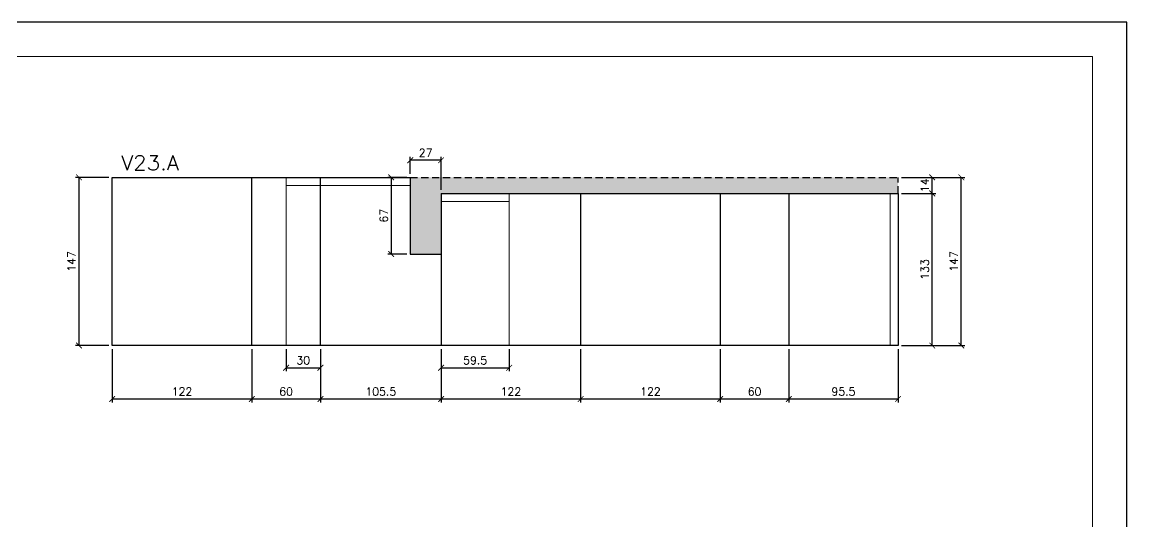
# Model space of a CAD drawing. Extents: x -23436 to 4767, y -4638 to 9755.
# Drawn here: x -18572 to -17606, y -1054 to -618 of the extents above; entities that cross this region are included whole.
import ezdxf

# ---------------------------------------------------------------- set-up
doc = ezdxf.new("R2010")
doc.units = 0
doc.header["$PDMODE"] = 2
doc.header["$PDSIZE"] = 10
doc.linetypes.add('HIDDEN', pattern=[9.525, 6.35, -3.175])
doc.layers.get('0').update_dxf_attribs({"lineweight": 13})
doc.layers.get('Defpoints').update_dxf_attribs({"lineweight": 13})
for name, color, linetype in [('Concreto', 250, 'HIDDEN'), ('Cota', 4, 'Continuous'), ('Painéis', 200, 'Continuous')]:
    doc.layers.add(name, color=color, linetype=linetype)
for name, color, linetype, lineweight in [('FOLHA MB', 7, 'Continuous', 13), ('Sarr 2.2x7', 40, 'Continuous', 9), ('Texto Seção', 7, 'Continuous', 15)]:
    doc.layers.add(name, color=color, linetype=linetype, lineweight=lineweight)
doc.layers.add('Laje_Perimetro', color=7, linetype='Continuous', plot=False)
doc.styles.add('REGUA-120', font='ROMANS.shx', dxfattribs={"height": 15})
doc.styles.add('ROMANS', font='romans.shx')
doc.dimstyles.new('Cota Paínel', dxfattribs={"dimtxt": 7, "dimasz": 5, "dimexe": 3, "dimexo": 3, "dimgap": 3, "dimtad": 1, "dimdec": 1, "dimzin": 12, "dimdsep": 46, "dimtxsty": 'ROMANS', "dimblk": 'ARCHTICK', "dimcen": 0, "dimclrd": 4, "dimclre": 4, "dimclrt": 1, "dimadec": 1, "dimazin": 3, "dimtfac": 1, "dimtdec": 1, "dimtmove": 0, "dimatfit": 3, "dimldrblk": 'OBLIQUE', "dimfxl": 1, "dimtolj": 1, "dimtzin": 12, "dimarcsym": 0})

# ---------------------------------------------------------------- blocks, each defined once
blk = doc.blocks.new('A$C169d8357')
at = {"layer": 'FOLHA MB', "color": 1}
for points in [[(0, 1199.94), (0, 149.94), (1485.02, 149.94), (1485.02, 1199.94)], [(70, 1169.94), (70, 179.94), (1455.02, 179.94), (1455.02, 1169.94)]]:
    blk.add_lwpolyline(points, close=True, dxfattribs=at)
blk = doc.blocks.new('_ArchTick')
at = {"color": 0, "linetype": 'ByBlock', "const_width": 0.15}
blk.add_lwpolyline([(-0.5, -0.5), (0.5, 0.5)], dxfattribs=at)
blk = doc.blocks.new('*D1177')
at = {"layer": 'Cota', "color": 4, "lineweight": -2, "transparency": 16777216}
for p, q in [((-18493.44, -903.38), (-18493.44, -950.06)), ((-18371.44, -903.38), (-18371.44, -950.06)), ((-18493.44, -947.06), (-18371.44, -947.06))]:
    blk.add_line(p, q, dxfattribs=at)
at = {"layer": 'Defpoints', "color": 0, "transparency": 16777216}
for p in [(-18493.44, -900.38), (-18371.44, -900.38), (-18371.44, -947.06)]:
    blk.add_point(p, dxfattribs=at)
at = {"layer": 'Cota', "color": 4, "lineweight": -2, "transparency": 16777216, "xscale": 5, "yscale": 5, "zscale": 5, "rotation": 180}
blk.add_blockref('_ArchTick', (-18493.44, -947.06), dxfattribs=at)
at = {"layer": 'Cota', "color": 4, "lineweight": -2, "transparency": 16777216, "xscale": 5, "yscale": 5, "zscale": 5}
blk.add_blockref('_ArchTick', (-18371.44, -947.06), dxfattribs=at)
at = {"layer": 'Cota', "color": 1, "transparency": 16777216, "insert": (-18432.44, -940.56), "char_height": 7, "attachment_point": 5, "style": 'ROMANS'}
blk.add_mtext('\\A1;122', dxfattribs=at)
blk = doc.blocks.new('_OBLIQUE')
at = {"color": 0, "linetype": 'ByBlock', "lineweight": -2}
for p, q in [((0, 0), (-1, 0)), ((-0.5, -0.5), (0.5, 0.5))]:
    blk.add_line(p, q, dxfattribs=at)
blk = doc.blocks.new('*D1178')
at = {"layer": 'Cota', "color": 4, "lineweight": -2, "transparency": 16777216}
for p, q in [((-18371.44, -903.38), (-18371.44, -950.06)), ((-18311.44, -903.38), (-18311.44, -950.06)), ((-18371.44, -947.06), (-18311.44, -947.06))]:
    blk.add_line(p, q, dxfattribs=at)
at = {"layer": 'Defpoints', "color": 0, "transparency": 16777216}
for p in [(-18371.44, -900.38), (-18311.44, -900.38), (-18311.44, -947.06)]:
    blk.add_point(p, dxfattribs=at)
at = {"layer": 'Cota', "color": 4, "lineweight": -2, "transparency": 16777216, "xscale": 5, "yscale": 5, "zscale": 5, "rotation": 180}
blk.add_blockref('_ArchTick', (-18371.44, -947.06), dxfattribs=at)
at = {"layer": 'Cota', "color": 4, "lineweight": -2, "transparency": 16777216, "xscale": 5, "yscale": 5, "zscale": 5}
blk.add_blockref('_ArchTick', (-18311.44, -947.06), dxfattribs=at)
at = {"layer": 'Cota', "color": 1, "transparency": 16777216, "insert": (-18341.44, -940.56), "char_height": 7, "attachment_point": 5, "style": 'ROMANS'}
blk.add_mtext('\\A1;60', dxfattribs=at)
blk = doc.blocks.new('*D1179')
at = {"layer": 'Cota', "color": 4, "lineweight": -2, "transparency": 16777216}
for p, q in [((-18311.44, -903.38), (-18311.44, -950.06)), ((-18205.94, -903.38), (-18205.94, -950.06)), ((-18311.44, -947.06), (-18205.94, -947.06))]:
    blk.add_line(p, q, dxfattribs=at)
at = {"layer": 'Defpoints', "color": 0, "transparency": 16777216}
for p in [(-18311.44, -900.38), (-18205.94, -900.38), (-18205.94, -947.06)]:
    blk.add_point(p, dxfattribs=at)
at = {"layer": 'Cota', "color": 4, "lineweight": -2, "transparency": 16777216, "xscale": 5, "yscale": 5, "zscale": 5, "rotation": 180}
blk.add_blockref('_ArchTick', (-18311.44, -947.06), dxfattribs=at)
at = {"layer": 'Cota', "color": 4, "lineweight": -2, "transparency": 16777216, "xscale": 5, "yscale": 5, "zscale": 5}
blk.add_blockref('_ArchTick', (-18205.94, -947.06), dxfattribs=at)
at = {"layer": 'Cota', "color": 1, "transparency": 16777216, "insert": (-18258.69, -940.56), "char_height": 7, "attachment_point": 5, "style": 'ROMANS'}
blk.add_mtext('\\A1;105.5', dxfattribs=at)
blk = doc.blocks.new('*D1180')
at = {"layer": 'Cota', "color": 4, "lineweight": -2, "transparency": 16777216}
for p, q in [((-18205.94, -903.38), (-18205.94, -950.06)), ((-18083.94, -903.38), (-18083.94, -950.06)), ((-18205.94, -947.06), (-18083.94, -947.06))]:
    blk.add_line(p, q, dxfattribs=at)
at = {"layer": 'Defpoints', "color": 0, "transparency": 16777216}
for p in [(-18205.94, -900.38), (-18083.94, -900.38), (-18083.94, -947.06)]:
    blk.add_point(p, dxfattribs=at)
at = {"layer": 'Cota', "color": 4, "lineweight": -2, "transparency": 16777216, "xscale": 5, "yscale": 5, "zscale": 5, "rotation": 180}
blk.add_blockref('_ArchTick', (-18205.94, -947.06), dxfattribs=at)
at = {"layer": 'Cota', "color": 4, "lineweight": -2, "transparency": 16777216, "xscale": 5, "yscale": 5, "zscale": 5}
blk.add_blockref('_ArchTick', (-18083.94, -947.06), dxfattribs=at)
at = {"layer": 'Cota', "color": 1, "transparency": 16777216, "insert": (-18144.94, -940.56), "char_height": 7, "attachment_point": 5, "style": 'ROMANS'}
blk.add_mtext('\\A1;122', dxfattribs=at)
blk = doc.blocks.new('*D1181')
at = {"layer": 'Cota', "color": 4, "lineweight": -2, "transparency": 16777216}
for p, q in [((-18083.94, -903.38), (-18083.94, -950.06)), ((-17961.94, -903.38), (-17961.94, -950.06)), ((-18083.94, -947.06), (-17961.94, -947.06))]:
    blk.add_line(p, q, dxfattribs=at)
at = {"layer": 'Defpoints', "color": 0, "transparency": 16777216}
for p in [(-18083.94, -900.38), (-17961.94, -900.38), (-17961.94, -947.06)]:
    blk.add_point(p, dxfattribs=at)
at = {"layer": 'Cota', "color": 4, "lineweight": -2, "transparency": 16777216, "xscale": 5, "yscale": 5, "zscale": 5, "rotation": 180}
blk.add_blockref('_ArchTick', (-18083.94, -947.06), dxfattribs=at)
at = {"layer": 'Cota', "color": 4, "lineweight": -2, "transparency": 16777216, "xscale": 5, "yscale": 5, "zscale": 5}
blk.add_blockref('_ArchTick', (-17961.94, -947.06), dxfattribs=at)
at = {"layer": 'Cota', "color": 1, "transparency": 16777216, "insert": (-18022.94, -940.56), "char_height": 7, "attachment_point": 5, "style": 'ROMANS'}
blk.add_mtext('\\A1;122', dxfattribs=at)
blk = doc.blocks.new('*D1182')
at = {"layer": 'Cota', "color": 4, "lineweight": -2, "transparency": 16777216}
for p, q in [((-17961.94, -903.38), (-17961.94, -950.06)), ((-17901.94, -903.38), (-17901.94, -950.06)), ((-17961.94, -947.06), (-17901.94, -947.06))]:
    blk.add_line(p, q, dxfattribs=at)
at = {"layer": 'Defpoints', "color": 0, "transparency": 16777216}
for p in [(-17961.94, -900.38), (-17901.94, -900.38), (-17901.94, -947.06)]:
    blk.add_point(p, dxfattribs=at)
at = {"layer": 'Cota', "color": 4, "lineweight": -2, "transparency": 16777216, "xscale": 5, "yscale": 5, "zscale": 5, "rotation": 180}
blk.add_blockref('_ArchTick', (-17961.94, -947.06), dxfattribs=at)
at = {"layer": 'Cota', "color": 4, "lineweight": -2, "transparency": 16777216, "xscale": 5, "yscale": 5, "zscale": 5}
blk.add_blockref('_ArchTick', (-17901.94, -947.06), dxfattribs=at)
at = {"layer": 'Cota', "color": 1, "transparency": 16777216, "insert": (-17931.94, -940.56), "char_height": 7, "attachment_point": 5, "style": 'ROMANS'}
blk.add_mtext('\\A1;60', dxfattribs=at)
blk = doc.blocks.new('*D1183')
at = {"layer": 'Cota', "color": 4, "lineweight": -2, "transparency": 16777216}
for p, q in [((-17901.94, -903.38), (-17901.94, -950.06)), ((-17806.44, -903.38), (-17806.44, -950.06)), ((-17901.94, -947.06), (-17806.44, -947.06))]:
    blk.add_line(p, q, dxfattribs=at)
at = {"layer": 'Defpoints', "color": 0, "transparency": 16777216}
for p in [(-17901.94, -900.38), (-17806.44, -900.38), (-17806.44, -947.06)]:
    blk.add_point(p, dxfattribs=at)
at = {"layer": 'Cota', "color": 4, "lineweight": -2, "transparency": 16777216, "xscale": 5, "yscale": 5, "zscale": 5, "rotation": 180}
blk.add_blockref('_ArchTick', (-17901.94, -947.06), dxfattribs=at)
at = {"layer": 'Cota', "color": 4, "lineweight": -2, "transparency": 16777216, "xscale": 5, "yscale": 5, "zscale": 5}
blk.add_blockref('_ArchTick', (-17806.44, -947.06), dxfattribs=at)
at = {"layer": 'Cota', "color": 1, "transparency": 16777216, "insert": (-17854.19, -940.56), "char_height": 7, "attachment_point": 5, "style": 'ROMANS'}
blk.add_mtext('\\A1;95.5', dxfattribs=at)
blk = doc.blocks.new('*D1185')
at = {"layer": 'Cota', "color": 4, "lineweight": -2, "transparency": 16777216}
for p, q in [((-17803.44, -767.38), (-17773.54, -767.38)), ((-17776.54, -900.38), (-17776.54, -767.38)), ((-17803.44, -900.38), (-17773.54, -900.38))]:
    blk.add_line(p, q, dxfattribs=at)
at = {"layer": 'Defpoints', "color": 0, "transparency": 16777216}
for p in [(-17806.44, -767.38), (-17776.54, -767.38), (-17806.44, -900.38)]:
    blk.add_point(p, dxfattribs=at)
at = {"layer": 'Cota', "color": 4, "lineweight": -2, "transparency": 16777216, "xscale": 5, "yscale": 5, "zscale": 5}
for p, rotation in [((-17776.54, -767.38), 90), ((-17776.54, -900.38), 270)]:
    blk.add_blockref('_ArchTick', p, dxfattribs=dict(at, rotation=rotation))
at = {"layer": 'Cota', "color": 1, "transparency": 16777216, "insert": (-17783.04, -833.88), "char_height": 7, "attachment_point": 5, "rotation": 90, "style": 'ROMANS'}
blk.add_mtext('\\A1;133', dxfattribs=at)
blk = doc.blocks.new('*D1186')
at = {"layer": 'Cota', "color": 4, "lineweight": -2, "transparency": 16777216}
for p, q in [((-17803.44, -753.38), (-17773.54, -753.38)), ((-17776.54, -767.38), (-17776.54, -753.38)), ((-17803.44, -767.38), (-17773.54, -767.38))]:
    blk.add_line(p, q, dxfattribs=at)
at = {"layer": 'Defpoints', "color": 0, "transparency": 16777216}
for p in [(-17806.44, -753.38), (-17776.54, -753.38), (-17806.44, -767.38)]:
    blk.add_point(p, dxfattribs=at)
at = {"layer": 'Cota', "color": 4, "lineweight": -2, "transparency": 16777216, "xscale": 5, "yscale": 5, "zscale": 5}
for p, rotation in [((-17776.54, -753.38), 90), ((-17776.54, -767.38), 270)]:
    blk.add_blockref('_ArchTick', p, dxfattribs=dict(at, rotation=rotation))
at = {"layer": 'Cota', "color": 1, "transparency": 16777216, "insert": (-17783.04, -760.38), "char_height": 7, "attachment_point": 5, "rotation": 90, "style": 'ROMANS'}
blk.add_mtext('\\A1;14', dxfattribs=at)
blk = doc.blocks.new('*D1187')
at = {"layer": 'Cota', "color": 4, "lineweight": -2, "transparency": 16777216}
for p, q in [((-17803.44, -753.38), (-17748.14, -753.38)), ((-17751.14, -900.38), (-17751.14, -753.38)), ((-17803.44, -900.38), (-17748.14, -900.38))]:
    blk.add_line(p, q, dxfattribs=at)
at = {"layer": 'Defpoints', "color": 0, "transparency": 16777216}
for p in [(-17806.44, -753.38), (-17751.14, -753.38), (-17806.44, -900.38)]:
    blk.add_point(p, dxfattribs=at)
at = {"layer": 'Cota', "color": 4, "lineweight": -2, "transparency": 16777216, "xscale": 5, "yscale": 5, "zscale": 5}
for p, rotation in [((-17751.14, -753.38), 90), ((-17751.14, -900.38), 270)]:
    blk.add_blockref('_ArchTick', p, dxfattribs=dict(at, rotation=rotation))
at = {"layer": 'Cota', "color": 1, "transparency": 16777216, "insert": (-17757.64, -826.88), "char_height": 7, "attachment_point": 5, "rotation": 90, "style": 'ROMANS'}
blk.add_mtext('\\A1;147', dxfattribs=at)
blk = doc.blocks.new('*D1188')
at = {"layer": 'Cota', "color": 4, "lineweight": -2, "transparency": 16777216}
for p, q in [((-18341.44, -903.38), (-18341.44, -922.81)), ((-18311.44, -903.38), (-18311.44, -922.81)), ((-18341.44, -919.81), (-18311.44, -919.81))]:
    blk.add_line(p, q, dxfattribs=at)
at = {"layer": 'Defpoints', "color": 0, "transparency": 16777216}
for p in [(-18341.44, -900.38), (-18311.44, -900.38), (-18311.44, -919.81)]:
    blk.add_point(p, dxfattribs=at)
at = {"layer": 'Cota', "color": 4, "lineweight": -2, "transparency": 16777216, "xscale": 5, "yscale": 5, "zscale": 5, "rotation": 180}
blk.add_blockref('_ArchTick', (-18341.44, -919.81), dxfattribs=at)
at = {"layer": 'Cota', "color": 4, "lineweight": -2, "transparency": 16777216, "xscale": 5, "yscale": 5, "zscale": 5}
blk.add_blockref('_ArchTick', (-18311.44, -919.81), dxfattribs=at)
at = {"layer": 'Cota', "color": 1, "transparency": 16777216, "insert": (-18326.44, -913.31), "char_height": 7, "attachment_point": 5, "style": 'ROMANS'}
blk.add_mtext('\\A1;30', dxfattribs=at)
blk = doc.blocks.new('*D1189')
at = {"layer": 'Cota', "color": 4, "lineweight": -2, "transparency": 16777216}
for p, q in [((-18205.94, -903.38), (-18205.94, -922.81)), ((-18146.44, -903.38), (-18146.44, -922.81)), ((-18205.94, -919.81), (-18146.44, -919.81))]:
    blk.add_line(p, q, dxfattribs=at)
at = {"layer": 'Defpoints', "color": 0, "transparency": 16777216}
for p in [(-18205.94, -900.38), (-18146.44, -900.38), (-18146.44, -919.81)]:
    blk.add_point(p, dxfattribs=at)
at = {"layer": 'Cota', "color": 4, "lineweight": -2, "transparency": 16777216, "xscale": 5, "yscale": 5, "zscale": 5, "rotation": 180}
blk.add_blockref('_ArchTick', (-18205.94, -919.81), dxfattribs=at)
at = {"layer": 'Cota', "color": 4, "lineweight": -2, "transparency": 16777216, "xscale": 5, "yscale": 5, "zscale": 5}
blk.add_blockref('_ArchTick', (-18146.44, -919.81), dxfattribs=at)
at = {"layer": 'Cota', "color": 1, "transparency": 16777216, "insert": (-18176.19, -913.31), "char_height": 7, "attachment_point": 5, "style": 'ROMANS'}
blk.add_mtext('\\A1;59.5', dxfattribs=at)
blk = doc.blocks.new('*D1190')
at = {"layer": 'Cota', "color": 4, "lineweight": -2, "transparency": 16777216}
for p, q in [((-18496.44, -753.38), (-18525.47, -753.38)), ((-18522.47, -900.38), (-18522.47, -753.38)), ((-18496.44, -900.38), (-18525.47, -900.38))]:
    blk.add_line(p, q, dxfattribs=at)
at = {"layer": 'Defpoints', "color": 0, "transparency": 16777216}
for p in [(-18522.47, -753.38), (-18493.44, -753.38), (-18493.44, -900.38)]:
    blk.add_point(p, dxfattribs=at)
at = {"layer": 'Cota', "color": 4, "lineweight": -2, "transparency": 16777216, "xscale": 5, "yscale": 5, "zscale": 5}
for p, rotation in [((-18522.47, -753.38), 90), ((-18522.47, -900.38), 270)]:
    blk.add_blockref('_ArchTick', p, dxfattribs=dict(at, rotation=rotation))
at = {"layer": 'Cota', "color": 1, "transparency": 16777216, "insert": (-18528.97, -826.88), "char_height": 7, "attachment_point": 5, "rotation": 90, "style": 'ROMANS'}
blk.add_mtext('\\A1;147', dxfattribs=at)
blk = doc.blocks.new('*D1191')
at = {"layer": 'Cota', "color": 4, "lineweight": -2, "transparency": 16777216}
for p, q in [((-18232.94, -750.38), (-18232.94, -735.4)), ((-18205.94, -738.4), (-18232.94, -738.4)), ((-18205.94, -764.38), (-18205.94, -735.4))]:
    blk.add_line(p, q, dxfattribs=at)
at = {"layer": 'Defpoints', "color": 0, "transparency": 16777216}
for p in [(-18232.94, -738.4), (-18232.94, -753.38), (-18205.94, -767.38)]:
    blk.add_point(p, dxfattribs=at)
at = {"layer": 'Cota', "color": 4, "lineweight": -2, "transparency": 16777216, "xscale": 5, "yscale": 5, "zscale": 5, "rotation": 180}
blk.add_blockref('_ArchTick', (-18232.94, -738.4), dxfattribs=at)
at = {"layer": 'Cota', "color": 4, "lineweight": -2, "transparency": 16777216, "xscale": 5, "yscale": 5, "zscale": 5}
blk.add_blockref('_ArchTick', (-18205.94, -738.4), dxfattribs=at)
at = {"layer": 'Cota', "color": 1, "transparency": 16777216, "insert": (-18219.44, -731.9), "char_height": 7, "attachment_point": 5, "style": 'ROMANS'}
blk.add_mtext('\\A1;27', dxfattribs=at)
blk = doc.blocks.new('*D1192')
at = {"layer": 'Cota', "color": 4, "lineweight": -2, "transparency": 16777216}
for p, q in [((-18235.94, -753.38), (-18252.58, -753.38)), ((-18249.58, -753.38), (-18249.58, -820.38)), ((-18235.94, -820.38), (-18252.58, -820.38))]:
    blk.add_line(p, q, dxfattribs=at)
at = {"layer": 'Defpoints', "color": 0, "transparency": 16777216}
for p in [(-18232.94, -753.38), (-18249.58, -820.38), (-18232.94, -820.38)]:
    blk.add_point(p, dxfattribs=at)
at = {"layer": 'Cota', "color": 4, "lineweight": -2, "transparency": 16777216, "xscale": 5, "yscale": 5, "zscale": 5}
for p, rotation in [((-18249.58, -753.38), 90), ((-18249.58, -820.38), 270)]:
    blk.add_blockref('_ArchTick', p, dxfattribs=dict(at, rotation=rotation))
at = {"layer": 'Cota', "color": 1, "transparency": 16777216, "insert": (-18256.08, -786.88), "char_height": 7, "attachment_point": 5, "rotation": 90, "style": 'ROMANS'}
blk.add_mtext('\\A1;67', dxfattribs=at)

msp = doc.modelspace()

# ---------------------------------------------------------------- hatches: boundary and pattern name
at = {"layer": 'Concreto'}
h = msp.add_hatch(dxfattribs=at)
h.set_pattern_fill('AR-CONC', color=256, scale=2.5)
h.set_pattern_definition([(50, (450.846, 263.612), (17.931505, -1.568803), [1.875, -20.625]), (355, (450.846, 263.612), (-3.468783, 18.804803), [1.5, -16.5]), (100.45144, (452.34, 263.48), (14.462721, 17.236), [1.593505, -17.528553]), (46.1842, (450.846, 268.612), (26.681033, -4.137982), [2.8125, -30.9375]), (96.63564, (453.07, 268.267), (23.36655, 24.352965), [2.39026, -26.292844]), (351.18416, (450.846, 268.612), (23.36655, 24.352965), [2.25, -24.75]), (21, (453.346, 267.362), (14.922676, -10.065472), [1.875, -20.625]), (326, (453.346, 267.362), (6.082883, 18.128751), [1.5, -16.5]), (71.45144, (454.59, 266.523), (21.00556, 8.063279), [1.593505, -17.528553]), (37.5, (450.846, 263.6116), (0.3039964, 8.3223463), [0, -16.3, 0, -16.75, 0, -16.5625]), (7.5, (450.846, 263.612), (6.5767384, 9.860293), [0, -9.55, 0, -15.925, 0, -6.3125]), (327.5, (445.271, 263.6116), (13.345561, -0.5638718), [0, -6.25, 0, -19.5, 0, -25.875]), (317.5, (442.771, 263.612), (14.579654, 2.5026246), [0, -8.125, 0, -12.95, 0, -18.375])])
h.paths.add_polyline_path([(-18205.94, -767.38), (-18146.44, -767.38), (-17806.44, -767.38), (-17806.44, -753.38), (-18232.94, -753.38), (-18232.94, -760.38), (-18232.94, -820.38), (-18205.94, -820.38)])

# ---------------------------------------------------------------- linework, layer by layer
at = {"color": 251, "true_color": 0x636466}
for p, q in [((-18341.44, -753.38), (-18341.44, -900.38)), ((-18146.44, -767.38), (-18146.44, -900.38))]:
    msp.add_line(p, q, dxfattribs=at)
at = {"layer": 'Concreto'}
for p in [(-18232.94, -753.38), (-17806.44, -767.38)]:
    msp.add_line(p, (-17806.44, -753.38), dxfattribs=at)
at = {"layer": 'Laje_Perimetro'}
msp.add_lwpolyline([(-17606.38, -617.74), (-19091.4, -617.74), (-19091.4, -1667.74), (-17606.38, -1667.74)], close=True, dxfattribs=at)
at = {"layer": 'Painéis'}
for p, q in [((-18493.44, -753.38), (-18232.94, -753.38)), ((-18493.44, -900.38), (-18493.44, -753.38)), ((-18371.44, -900.38), (-18371.44, -753.38)), ((-18311.44, -900.38), (-18311.44, -753.38)), ((-18232.94, -753.38), (-18232.94, -820.38)), ((-18205.94, -767.38), (-18205.94, -900.38)), ((-18205.94, -767.38), (-17806.44, -767.38)), ((-18083.94, -767.38), (-18083.94, -900.38)), ((-17961.94, -767.38), (-17961.94, -900.38)), ((-17901.94, -767.38), (-17901.94, -900.38)), ((-17806.44, -767.38), (-17806.44, -900.38)), ((-18232.94, -820.38), (-18205.94, -820.38)), ((-17806.44, -900.38), (-18493.44, -900.38))]:
    msp.add_line(p, q, dxfattribs=at)
at = {"layer": 'Sarr 2.2x7', "color": 50}
for p, q in [((-18341.44, -753.38), (-18341.44, -756.88)), ((-18341.44, -753.38), (-18232.94, -753.38)), ((-18341.44, -760.38), (-18341.44, -756.88)), ((-18341.44, -760.38), (-18232.94, -760.38)), ((-18232.94, -753.38), (-18232.94, -756.88)), ((-18232.94, -760.38), (-18232.94, -756.88)), ((-18205.94, -767.38), (-18205.94, -770.88)), ((-18205.94, -767.38), (-18146.44, -767.38)), ((-18205.94, -774.38), (-18205.94, -770.88)), ((-18146.44, -767.38), (-18146.44, -770.88)), ((-18146.44, -774.38), (-18146.44, -770.88)), ((-17813.44, -767.38), (-17809.94, -767.38)), ((-17813.44, -767.38), (-17813.44, -900.38)), ((-17806.44, -767.38), (-17809.94, -767.38)), ((-17806.44, -767.38), (-17806.44, -900.38)), ((-18205.94, -774.38), (-18146.44, -774.38)), ((-17813.44, -900.38), (-17809.94, -900.38)), ((-17806.44, -900.38), (-17809.94, -900.38))]:
    msp.add_line(p, q, dxfattribs=at)

# ---------------------------------------------------------------- block references
at = {"color": 251, "true_color": 0x636466}
msp.add_blockref('A$C169d8357', (-19091.4, -1817.68), dxfattribs=at)

# ---------------------------------------------------------------- texts
at = {"layer": 'Texto Seção', "style": 'REGUA-120', "width": 1.05}
msp.add_text('V23.A', height=13, dxfattribs=at).set_placement((-18485.58, -747.19))

# ---------------------------------------------------------------- dimensions: what is measured, and where the dimension line sits
at = {"layer": 'Cota'}
for base, p1, p2, picture, middle in [((-18232.94, -738.4), (-18205.94, -767.38), (-18232.94, -753.38), '*D1191', (-18219.44, -731.9)), ((-18371.44, -947.06), (-18493.44, -900.38), (-18371.44, -900.38), '*D1177', (-18432.44, -940.56)), ((-18311.44, -919.81), (-18341.44, -900.38), (-18311.44, -900.38), '*D1188', (-18326.44, -913.31)), ((-18083.94, -947.06), (-18205.94, -900.38), (-18083.94, -900.38), '*D1180', (-18144.94, -940.56)), ((-18146.44, -919.81), (-18205.94, -900.38), (-18146.44, -900.38), '*D1189', (-18176.19, -913.31))]:
    dim = msp.add_linear_dim(base=base, p1=p1, p2=p2, dimstyle='Cota Paínel', dxfattribs=at)
    dim.commit()
    dim.dimension.update_dxf_attribs({"geometry": picture, "text_midpoint": middle})
for base, p1, p2, picture, middle in [((-18522.47, -753.38), (-18493.44, -900.38), (-18493.44, -753.38), '*D1190', (-18528.97, -826.88)), ((-18249.58, -820.38), (-18232.94, -753.38), (-18232.94, -820.38), '*D1192', (-18256.08, -786.88)), ((-17751.14, -753.38), (-17806.44, -900.38), (-17806.44, -753.38), '*D1187', (-17757.64, -826.88)), ((-17776.54, -767.38), (-17806.44, -900.38), (-17806.44, -767.38), '*D1185', (-17783.04, -833.88))]:
    dim = msp.add_linear_dim(base=base, p1=p1, p2=p2, angle=90, dimstyle='Cota Paínel', dxfattribs=at)
    dim.commit()
    dim.dimension.update_dxf_attribs({"geometry": picture, "text_midpoint": middle})
dim = msp.add_linear_dim(base=(-17776.54, -753.38), p1=(-17806.44, -767.38), p2=(-17806.44, -753.38), angle=90, dimstyle='Cota Paínel', dxfattribs=at)
dim.commit()
dim.dimension.update_dxf_attribs({"geometry": '*D1186', "text_midpoint": (-17776.54, -760.38), "dimtype": 160})
for base, p1, p2, picture, middle in [((-18311.44, -947.06), (-18371.44, -900.38), (-18311.44, -900.38), '*D1178', (-18341.44, -940.56)), ((-18205.94, -947.06), (-18311.44, -900.38), (-18205.94, -900.38), '*D1179', (-18258.69, -940.56)), ((-17961.94, -947.06), (-18083.94, -900.38), (-17961.94, -900.38), '*D1181', (-18022.94, -940.56)), ((-17901.94, -947.06), (-17961.94, -900.38), (-17901.94, -900.38), '*D1182', (-17931.94, -940.56)), ((-17806.44, -947.06), (-17901.94, -900.38), (-17806.44, -900.38), '*D1183', (-17854.19, -940.56))]:
    dim = msp.add_linear_dim(base=base, p1=p1, p2=p2, dimstyle='Cota Paínel', override={"dimtmove": 1}, dxfattribs=at)
    dim.commit()
    dim.dimension.update_dxf_attribs({"geometry": picture, "text_midpoint": middle})

doc.saveas('drawing.dxf')
